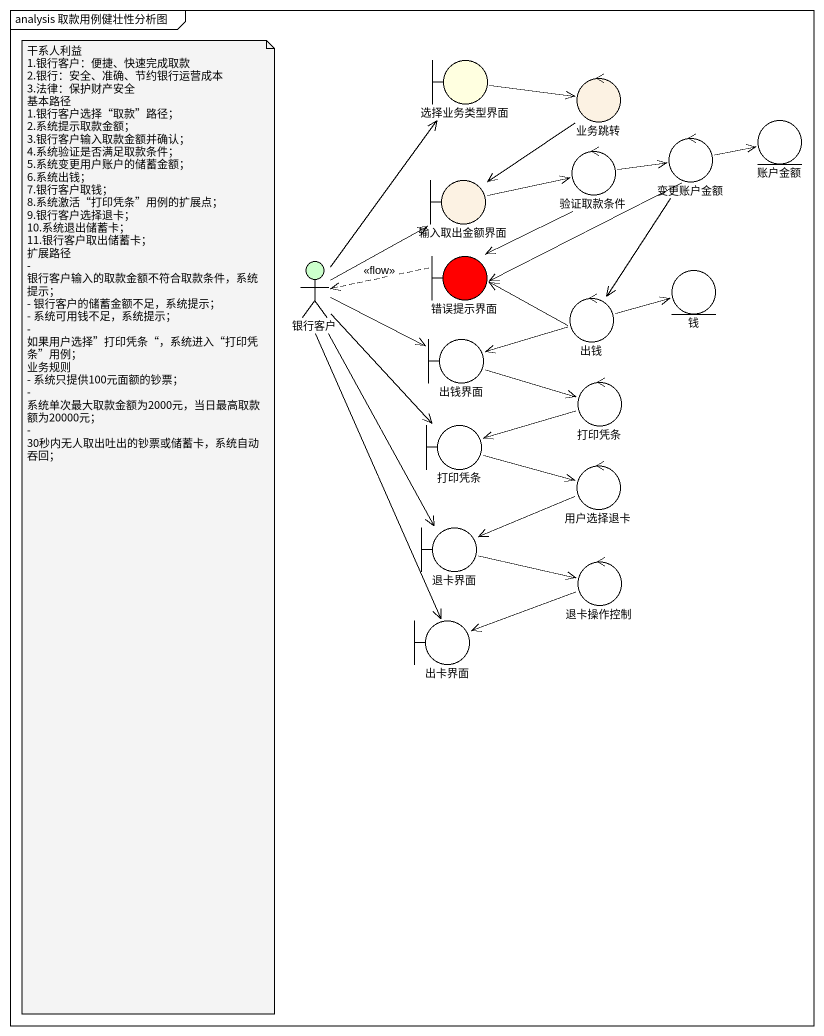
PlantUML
@startuml
mainframe analysis 取款用例健壮性分析图
boundary 选择业务类型界面 #FFFFE0
control 业务跳转 #FCF2E3
control 变更账户金额
entity 账户金额
boundary 输入取出金额界面 #FCF2E3
control 验证取款条件
actor 银行客户 #CCFFCC
boundary 错误提示界面 #FF0000
entity 钱
control 出钱
boundary 出钱界面
control 打印凭条
boundary "打印凭条" as 打印凭条_2
control 用户选择退卡
boundary 退卡界面
control 退卡操作控制
boundary 出卡界面
选择业务类型界面 -right-> 业务跳转
业务跳转 --> 输入取出金额界面
变更账户金额 -right-> 账户金额
变更账户金额 -left-> 错误提示界面
变更账户金额 --> 出钱
输入取出金额界面 -right-> 验证取款条件
验证取款条件 -right-> 变更账户金额
验证取款条件 --> 错误提示界面
银行客户 -up-> 选择业务类型界面
银行客户 -up-> 输入取出金额界面
银行客户 -right-> 出钱界面
银行客户 --> 打印凭条_2
银行客户 --> 退卡界面
银行客户 --> 出卡界面
错误提示界面 .left.> 银行客户 : <<flow>>
出钱 -left-> 错误提示界面
出钱 -right-> 钱
出钱 -left-> 出钱界面
出钱界面 -right-> 打印凭条
打印凭条 -left-> 打印凭条_2
打印凭条_2 -right-> 用户选择退卡
用户选择退卡 -left-> 退卡界面
退卡界面 -right-> 退卡操作控制
退卡操作控制 -left-> 出卡界面
note as N1
  干系人利益
  1.银行客户：便捷、快速完成取款
  2.银行：安全、准确、节约银行运营成本
  3.法律：保护财产安全
  基本路径
  1.银行客户选择“取款”路径；
  2.系统提示取款金额；
  3.银行客户输入取款金额并确认；
  4.系统验证是否满足取款条件；
  5.系统变更用户账户的储蓄金额；
  6.系统出钱；
  7.银行客户取钱；
  8.系统激活“打印凭条”用例的扩展点；
  9.银行客户选择退卡；
  10.系统退出储蓄卡；
  11.银行客户取出储蓄卡；
  扩展路径
  - 银行客户输入的取款金额不符合取款条件，系统提示；
  - 银行客户的储蓄金额不足，系统提示；
  - 系统可用钱不足，系统提示；
  - 如果用户选择”打印凭条“，系统进入“打印凭条”用例；
  业务规则
  - 系统只提供100元面额的钞票；
  - 系统单次最大取款金额为2000元，当日最高取款额为20000元；
  - 30秒内无人取出吐出的钞票或储蓄卡，系统自动吞回；
end note
@enduml
